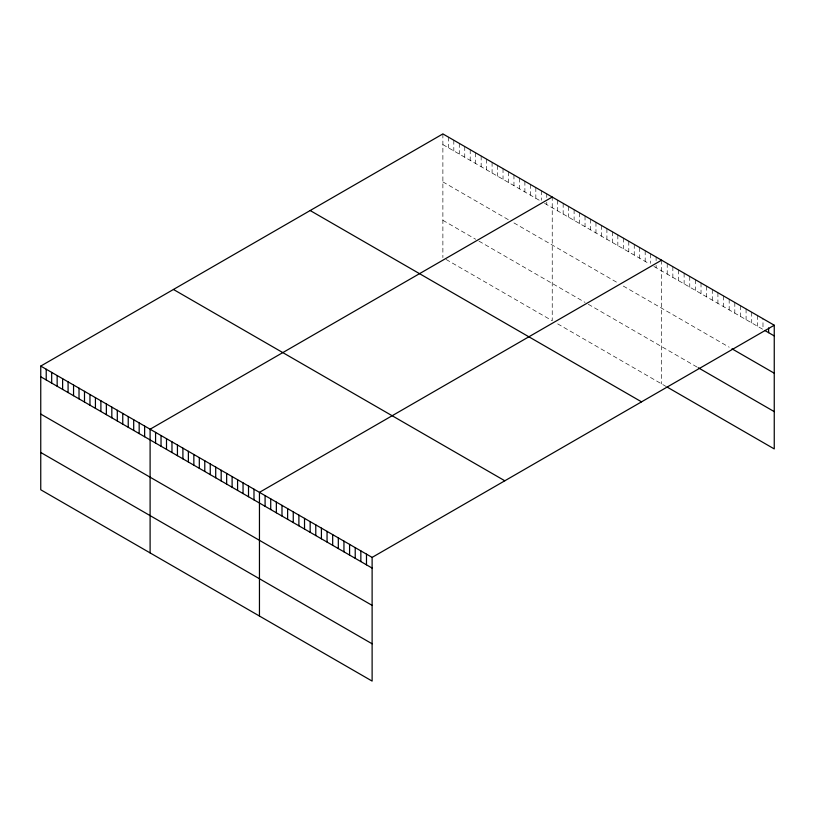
<?xml version="1.0" encoding="UTF-8"?>
<svg xmlns="http://www.w3.org/2000/svg" width="815" height="815" viewBox="0 0 815 815"><rect width="100%" height="100%" fill="white"/><g stroke="black" fill="none" stroke-linecap="round" stroke-linejoin="round"><path stroke-width="0.61" stroke-dasharray="4.08 3.06" d="M442.881 144.601L541.292 201.427M544.573 203.322L649.555 263.928M653.925 266.454L762.983 329.413L762.983 318.726M442.881 181.898L508.489 219.775M513.959 222.933L617.841 282.907M623.312 286.065L729.181 347.19M442.881 220.315L475.685 239.253M478.965 241.148L585.038 302.385M588.318 304.28L697.263 367.178M446.162 259.496L552.234 320.733L552.234 197.047M557.705 323.891L667.22 387.125M757.349 315.476L757.349 326.163M751.715 312.216L751.715 322.913M746.082 308.966L746.082 319.653M740.448 305.717L740.448 316.403M734.814 302.467L734.814 313.154M729.181 299.207L729.181 309.904M723.547 295.957L723.547 306.644M717.913 292.707L717.913 303.394M712.279 289.457L712.279 300.144M706.646 286.197L706.646 296.894M701.022 282.948L701.022 293.634M695.389 279.698L695.389 290.385M689.755 276.448L689.755 287.135M684.121 273.188L684.121 283.885M678.488 269.938L678.488 280.625M672.854 266.688L672.854 277.375M667.22 263.439L667.22 274.125M661.586 260.179L661.586 383.875M656.116 257.031L656.116 260.586M656.116 265.344L656.116 267.717M650.645 253.873L650.645 263.367M645.185 250.714L645.185 261.401M639.714 247.556L639.714 258.243M634.243 244.398L634.243 255.085M628.783 241.24L628.783 251.927M623.312 238.082L623.312 248.779M617.841 234.924L617.841 245.621M612.381 231.776L612.381 242.463M606.91 228.618L606.91 239.304M601.439 225.46L601.439 236.146M595.969 222.301L595.969 232.988M590.508 219.143L590.508 229.83M585.038 215.985L585.038 226.682M579.567 212.827L579.567 223.524M574.106 209.679L574.106 220.366M568.636 206.521L568.636 217.208M563.165 203.363L563.165 214.05M557.705 200.205L557.705 210.891M546.763 193.888L546.763 197.454M546.763 202.202L546.763 204.585M541.292 190.73L541.292 200.235M535.832 187.582L535.832 198.269M530.361 184.424L530.361 195.111M524.891 181.266L524.891 191.953M519.43 178.108L519.43 188.795M513.959 174.95L513.959 185.637M508.489 171.792L508.489 182.489M503.028 168.634L503.028 179.331M497.558 165.486L497.558 176.172M492.087 162.328L492.087 173.014M486.616 159.17L486.616 169.856M481.156 156.011L481.156 166.698M475.685 152.853L475.685 163.54M470.214 149.695L470.214 160.392M464.754 146.537L464.754 157.234M459.283 143.389L459.283 154.076M453.812 140.231L453.812 150.918M448.352 137.073L448.352 147.76M442.881 133.915L442.881 257.601"/><path stroke-width="1.22" d="M774.25 325.226L372.119 557.399L372.119 681.085L40.75 489.774L40.75 366.078L442.881 133.915L774.25 325.226L774.25 448.922L667.22 387.125M552.234 197.047L150.103 429.22L150.103 552.906M661.586 260.179L259.455 492.352L259.455 616.038M764.857 330.503L774.25 335.923M732.002 348.82L774.25 373.209M698.2 367.718L774.25 411.626M310.179 210.535L641.548 401.846M173.452 289.468L504.821 480.779M40.75 366.078L372.119 557.399M40.75 376.774L372.119 568.086M40.75 414.061L372.119 605.372M40.75 452.478L372.119 643.799M768.616 327.915L768.616 332.663M366.485 554.149L366.485 564.836M360.851 550.889L360.851 561.586M355.218 547.639L355.218 558.326M349.584 544.389L349.584 555.076M343.95 541.14L343.95 551.826M338.317 537.88L338.317 548.577M332.683 534.63L332.683 545.317M327.049 531.38L327.049 542.067M321.416 528.13L321.416 538.817M315.782 524.87L315.782 535.567M310.158 521.62L310.158 532.307M304.525 518.371L304.525 529.057M298.891 515.121L298.891 525.807M293.257 511.861L293.257 522.558M287.624 508.611L287.624 519.298M281.99 505.361L281.99 516.048M276.356 502.111L276.356 512.798M270.723 498.851L270.723 509.548M265.089 495.602L265.089 506.288M253.985 489.194L253.985 499.88M248.514 486.035L248.514 496.722M243.053 482.877L243.053 493.574M237.583 479.719L237.583 490.416M232.112 476.571L232.112 487.258M226.651 473.413L226.651 484.1M221.181 470.255L221.181 480.942M215.71 467.097L215.71 477.784M210.25 463.939L210.25 474.625M204.779 460.781L204.779 471.478M199.308 457.623L199.308 468.319M193.848 454.475L193.848 465.161M188.377 451.316L188.377 462.003M182.906 448.158L182.906 458.845M177.436 445L177.436 455.687M171.975 441.842L171.975 452.529M166.505 438.684L166.505 449.381M161.034 435.526L161.034 446.223M155.573 432.378L155.573 443.065M144.632 426.062L144.632 436.748M139.171 422.904L139.171 433.59M133.701 419.745L133.701 430.432M128.23 416.587L128.23 427.284M122.759 413.429L122.759 424.126M117.299 410.271L117.299 420.968M111.828 407.123L111.828 417.81M106.358 403.965L106.358 414.652M100.897 400.807L100.897 411.494M95.426 397.649L95.426 408.335M89.956 394.491L89.956 405.177M84.495 391.332L84.495 402.029M79.024 388.174L79.024 398.871M73.554 385.026L73.554 395.713M68.083 381.868L68.083 392.555M62.623 378.71L62.623 389.397M57.152 375.552L57.152 386.239M51.681 372.394L51.681 383.081M46.221 369.236L46.221 379.933"/></g></svg>
